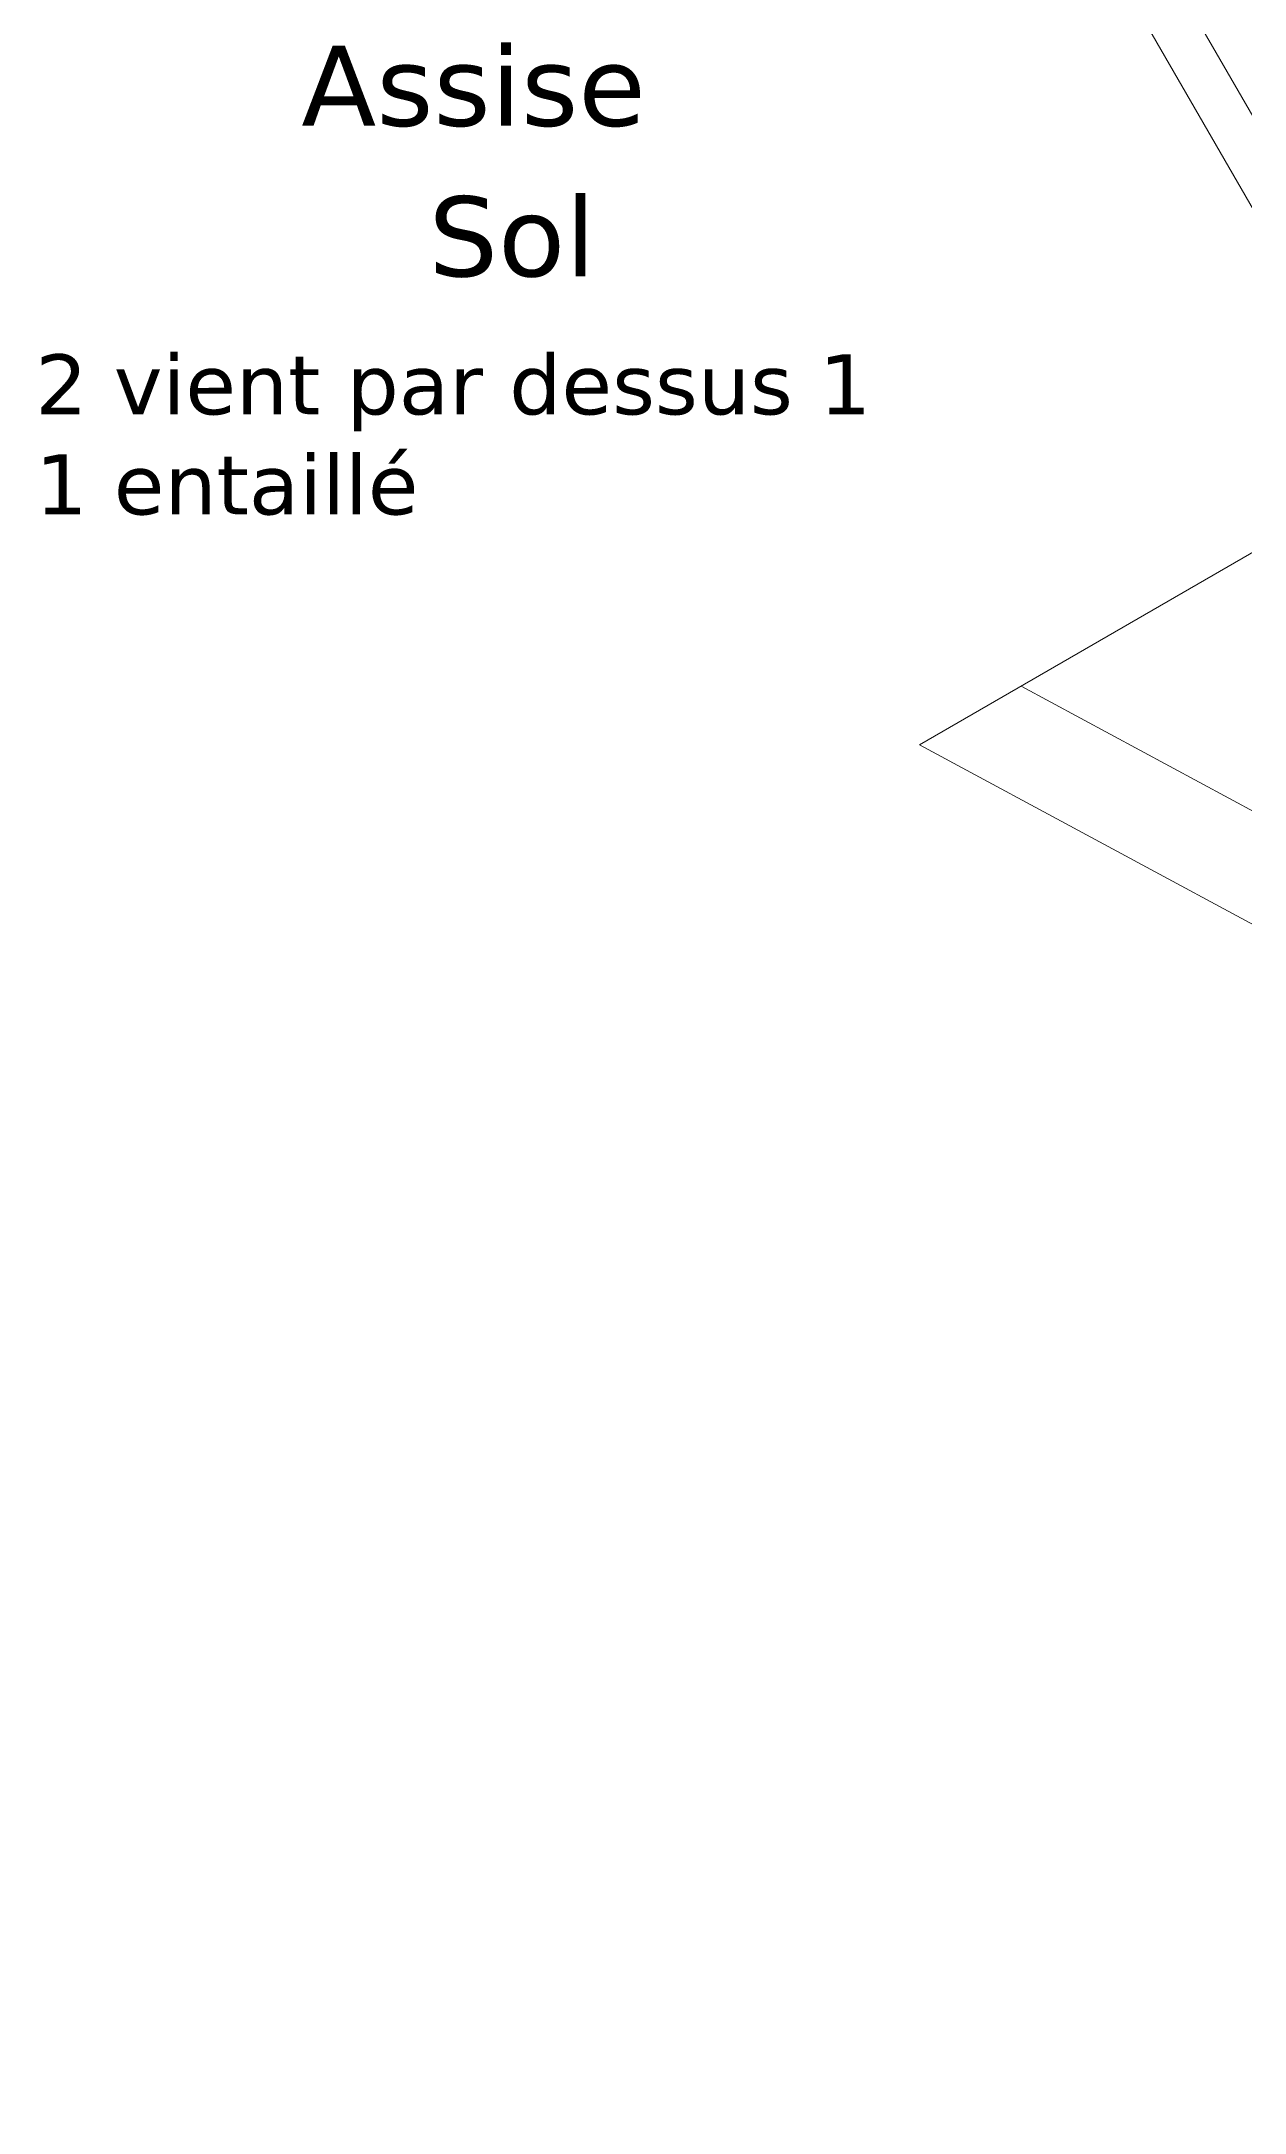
# Model space of a CAD drawing. Header units: millimetres. Extents: x -1504 to 1240, y -1525 to 1657.
# Drawn here: x -435 to 167, y -1386 to -351 of the extents above; entities that cross this region are included whole.
import ezdxf

# ---------------------------------------------------------------- set-up
doc = ezdxf.new("R2010")
doc.units = ezdxf.units.MM
doc.layers.add('0_plan', color=7, linetype='Continuous', lineweight=0, true_color=0xffffff)
doc.layers.add('coupe_alignement', color=7, linetype='Continuous', lineweight=0, true_color=0xffffff)
doc.styles.add('textstyle11', font='')
doc.styles.add('textstyle12', font='')
doc.styles.add('textstyle36', font='')
doc.styles.get('textstyle11').set_extended_font_data('DejaVu Sans')
doc.styles.get('textstyle12').set_extended_font_data('DejaVu Sans')
doc.styles.get('textstyle36').set_extended_font_data('DejaVu Sans')

msp = doc.modelspace()

# ---------------------------------------------------------------- linework, layer by layer
at = {"layer": '0_plan', "color": 1, "true_color": 0xff0000}
msp.add_line((3.9, -702.1), (562.5, -379.6), dxfattribs=at)
at = {"layer": '0_plan'}
for p, q in [((1037.5, -1202.3), (54.8, -672.8)), ((986.6, -1231.7), (3.9, -702.1))]:
    msp.add_line(p, q, dxfattribs=at)
at = {"layer": 'coupe_alignement'}
for p, q in [((740, -1374.1), (-40, -23.1)), ((720, -1385.7), (-40, -69.3))]:
    msp.add_line(p, q, dxfattribs=at)

# ---------------------------------------------------------------- texts
at = {"layer": '0_plan', "color": 3, "true_color": 0x00ff00, "insert": (-305.2, -352.7), "char_height": 4, "attachment_point": 1, "style": 'textstyle11'}
msp.add_mtext('\\H40;Assise', dxfattribs=at)
at = {"layer": '0_plan', "color": 1, "true_color": 0xff0000, "insert": (-241.6, -427.9), "char_height": 4, "attachment_point": 1, "style": 'textstyle12'}
msp.add_mtext('\\H40;Sol', dxfattribs=at)
at = {"layer": '0_plan', "insert": (-438.2, -506.9), "char_height": 4, "attachment_point": 1, "style": 'textstyle36'}
msp.add_mtext('\\H30;2 vient par dessus 1\\P1 entaillé', dxfattribs=at)

doc.saveas('drawing.dxf')
